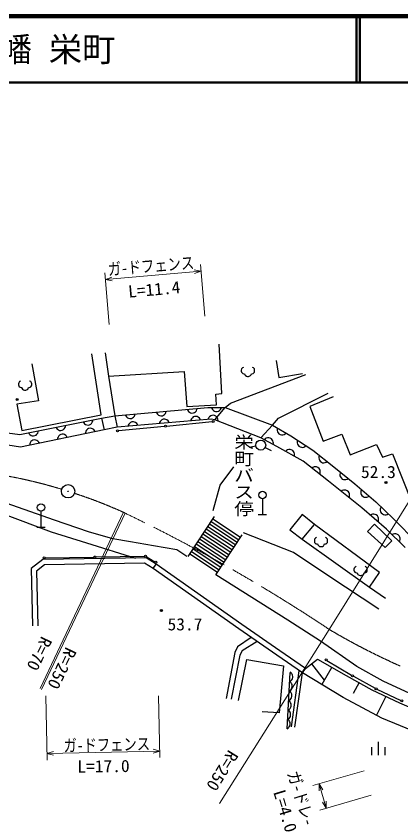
# Model space of a CAD drawing. Units: millimetres, scale not verified. Extents: x 40000 to 680000, y 20000 to 380000.
# Drawn here: x 457617 to 515399, y 259362 to 380000 of the extents above; entities that cross this region are included whole.
import ezdxf
from ezdxf.enums import TextEntityAlignment as Align

# ---------------------------------------------------------------- set-up
doc = ezdxf.new("R2010")
doc.units = ezdxf.units.MM
doc.header["$LTSCALE"] = 1000
doc.linetypes.add('CHAIN', pattern=[18.5, 12, -1.5, 3.5, -1.5])
for name, color, linetype, lineweight in [('M-BGD', 7, 'Continuous', 25), ('M-BMK', 2, 'CHAIN', 13), ('M-BMK-SRVR', 3, 'Continuous', 25), ('M-STR-HTXT', 7, 'Continuous', 13), ('M-TTL', 2, 'Continuous', 140), ('M-TTL-LINE', 7, 'Continuous', 50)]:
    doc.layers.add(name, color=color, linetype=linetype, lineweight=lineweight)
doc.layers.add('M-BGD-HTXT', color=7, linetype='Continuous')
doc.layers.add('M-TTL-TXT', color=7, linetype='Continuous')
doc.styles.add('@ＭＳ ゴシック', font='')
doc.styles.add('ＭＳ ゴシック', font='')
doc.styles.get('@ＭＳ ゴシック').set_extended_font_data('@MS Gothic')
doc.styles.get('ＭＳ ゴシック').set_extended_font_data('MS Gothic')

msp = doc.modelspace()

# ---------------------------------------------------------------- linework, layer by layer
at = {"layer": 'M-BGD'}
for p, q in [((488518, 323288), (488088, 330724)), ((471015, 329409), (471495, 325893)), ((470410, 320076), (468969, 329232)), ((496643, 328226), (497048, 325672)), ((459989, 327740), (461001, 322200)), ((491474, 326978), (491434, 326818)), ((491594, 327138), (491474, 326978)), ((491754, 327218), (491594, 327138)), ((493274, 327138), (493114, 327218)), ((493394, 326978), (493274, 327138)), ((493434, 326818), (493394, 326978)), ((471495, 325893), (482852, 326601)), ((471495, 325893), (472431, 319949)), ((482852, 326601), (483257, 321340)), ((489814, 321852), (501146, 326152)), ((491434, 326818), (491434, 326658)), ((491434, 326658), (491474, 326498)), ((491474, 326498), (491554, 326378)), ((491554, 326378), (491674, 326298)), ((491674, 326298), (491834, 326258)), ((491834, 326258), (491914, 326258)), ((491914, 326258), (491954, 326138)), ((491954, 326138), (492034, 326018)), ((492034, 326018), (492194, 325898)), ((492194, 325898), (492354, 325858)), ((492354, 325858), (492514, 325858)), ((492514, 325858), (492634, 325898)), ((492634, 325898), (492794, 325978)), ((492794, 325978), (492874, 326058)), ((492874, 326058), (492914, 326138)), ((492914, 326138), (492954, 326258)), ((492954, 326258), (493034, 326258)), ((493034, 326258), (493194, 326298)), ((493194, 326298), (493314, 326378)), ((493314, 326378), (493394, 326498)), ((493394, 326498), (493434, 326658)), ((493434, 326658), (493434, 326818)), ((497048, 325672), (500614, 326279)), ((458018, 324913), (457978, 324753)), ((457978, 324753), (457978, 324593)), ((457978, 324593), (458018, 324433)), ((458138, 325073), (458018, 324913)), ((458298, 325153), (458138, 325073)), ((459818, 325073), (459658, 325153)), ((459938, 324913), (459818, 325073)), ((459978, 324753), (459938, 324913)), ((459938, 324433), (459978, 324593)), ((459978, 324593), (459978, 324753)), ((458018, 324433), (458098, 324313)), ((458098, 324313), (458218, 324233)), ((458218, 324233), (458378, 324193)), ((458378, 324193), (458458, 324193)), ((458458, 324193), (458498, 324073)), ((458498, 324073), (458578, 323953)), ((458578, 323953), (458738, 323833)), ((458738, 323833), (458898, 323793)), ((458898, 323793), (459058, 323793)), ((459058, 323793), (459178, 323833)), ((459178, 323833), (459338, 323913)), ((459338, 323913), (459418, 323993)), ((459418, 323993), (459458, 324073)), ((459458, 324073), (459498, 324193)), ((459498, 324193), (459578, 324193)), ((459578, 324193), (459738, 324233)), ((459738, 324233), (459858, 324313)), ((459858, 324313), (459938, 324433)), ((497000, 319573), (504495, 323355)), ((461001, 322200), (457713, 321695)), ((487607, 323212), (488518, 323288)), ((487708, 321568), (487607, 323212)), ((505237, 322790), (501738, 321340)), ((457713, 321695), (458497, 317723)), ((472431, 319949), (486393, 321189)), ((483257, 321340), (487708, 321568)), ((483319, 320916), (483395, 320742)), ((484769, 320864), (484813, 321048)), ((486393, 321189), (488998, 321189)), ((486946, 321189), (487006, 321009)), ((487006, 321009), (487096, 320859)), ((487481, 319317), (488998, 321189)), ((488296, 320859), (488386, 321009)), ((488386, 321009), (488446, 321189)), ((488998, 321189), (489814, 321852)), ((488998, 321189), (496116, 318512)), ((501738, 321340), (503717, 316108)), ((458497, 317723), (470410, 320076)), ((470461, 319595), (472431, 319949)), ((472431, 319949), (472810, 318204)), ((474011, 320090), (474087, 319916)), ((474087, 319916), (474190, 319774)), ((474190, 319774), (474352, 319638)), ((475107, 319615), (475249, 319718)), ((475249, 319718), (475385, 319880)), ((475385, 319880), (475461, 320038)), ((475461, 320038), (475505, 320222)), ((478665, 320503), (478741, 320329)), ((478741, 320329), (478844, 320187)), ((478844, 320187), (479006, 320051)), ((479006, 320051), (479164, 319975)), ((479164, 319975), (479348, 319931)), ((479348, 319931), (479587, 319952)), ((479587, 319952), (479761, 320028)), ((479761, 320028), (479903, 320131)), ((479903, 320131), (480039, 320293)), ((480039, 320293), (480115, 320451)), ((480115, 320451), (480159, 320635)), ((483395, 320742), (483498, 320600)), ((483498, 320600), (483660, 320464)), ((483660, 320464), (483818, 320388)), ((483818, 320388), (484002, 320344)), ((484002, 320344), (484241, 320365)), ((484224, 319758), (484082, 319655)), ((484398, 319833), (484224, 319758)), ((484241, 320365), (484415, 320441)), ((484637, 319854), (484398, 319833)), ((484415, 320441), (484557, 320544)), ((484557, 320544), (484693, 320706)), ((484822, 319809), (484637, 319854)), ((484693, 320706), (484769, 320864)), ((484979, 319733), (484822, 319809)), ((485141, 319596), (484979, 319733)), ((486671, 319800), (486556, 319668)), ((486845, 319920), (486671, 319800)), ((487009, 319982), (486845, 319920)), ((487197, 320009), (487009, 319982)), ((487096, 320859), (487246, 320709)), ((487433, 319966), (487197, 320009)), ((487246, 320709), (487396, 320619)), ((487396, 320619), (487576, 320559)), ((487599, 319875), (487433, 319966)), ((487576, 320559), (487816, 320559)), ((487731, 319759), (487599, 319875)), ((487852, 319585), (487731, 319759)), ((487816, 320559), (487996, 320619)), ((487996, 320619), (488146, 320709)), ((488146, 320709), (488296, 320859)), ((458168, 317142), (470461, 319595)), ((465027, 318327), (465050, 318515)), ((467677, 319039), (467771, 318875)), ((467771, 318875), (467888, 318745)), ((467888, 318745), (468065, 318627)), ((468065, 318627), (468230, 318569)), ((468230, 318569), (468418, 318545)), ((468418, 318545), (468653, 318592)), ((468653, 318592), (468818, 318686)), ((468818, 318686), (468947, 318804)), ((468947, 318804), (469065, 318980)), ((469065, 318980), (469124, 319145)), ((469124, 319145), (469148, 319333)), ((470461, 319595), (470840, 317850)), ((486924, 319418), (472810, 318204)), ((474352, 319638), (474510, 319562)), ((474460, 318527), (474415, 318342)), ((474537, 318684), (474460, 318527)), ((474510, 319562), (474694, 319518)), ((474673, 318846), (474537, 318684)), ((474815, 318949), (474673, 318846)), ((474694, 319518), (474933, 319539)), ((474989, 319024), (474815, 318949)), ((474933, 319539), (475107, 319615)), ((475228, 319044), (474989, 319024)), ((475413, 319000), (475228, 319044)), ((475570, 318923), (475413, 319000)), ((475732, 318787), (475570, 318923)), ((475835, 318645), (475732, 318787)), ((475910, 318471), (475835, 318645)), ((479164, 318931), (479120, 318747)), ((479241, 319088), (479164, 318931)), ((479378, 319251), (479241, 319088)), ((479520, 319353), (479378, 319251)), ((479694, 319428), (479520, 319353)), ((479933, 319449), (479694, 319428)), ((480117, 319405), (479933, 319449)), ((480274, 319328), (480117, 319405)), ((480184, 318397), (487057, 319061)), ((480437, 319191), (480274, 319328)), ((480539, 319050), (480437, 319191)), ((480615, 318875), (480539, 319050)), ((483869, 319336), (483825, 319151)), ((483946, 319493), (483869, 319336)), ((484082, 319655), (483946, 319493)), ((485244, 319454), (485141, 319596)), ((485319, 319280), (485244, 319454)), ((486556, 319668), (486464, 319502)), ((487481, 319317), (486924, 319418)), ((494349, 316638), (487481, 319317)), ((487913, 319421), (487852, 319585)), ((487940, 319233), (487913, 319421)), ((494349, 316638), (496116, 318512)), ((496116, 318512), (497000, 319573)), ((496116, 318512), (498874, 316921)), ((455576, 317482), (458168, 317142)), ((470840, 317850), (458295, 315245)), ((459482, 317404), (459576, 317239)), ((460752, 317168), (460870, 317344)), ((460870, 317344), (460929, 317509)), ((460929, 317509), (460953, 317697)), ((463579, 318222), (463673, 318057)), ((463673, 318057), (463791, 317927)), ((463791, 317927), (463967, 317810)), ((463967, 317810), (464132, 317751)), ((464132, 317751), (464320, 317727)), ((464320, 317727), (464556, 317774)), ((464556, 317774), (464720, 317868)), ((464720, 317868), (464850, 317986)), ((464850, 317986), (464968, 318162)), ((464968, 318162), (465027, 318327)), ((468037, 317452), (468015, 317263)), ((468095, 317617), (468037, 317452)), ((468211, 317794), (468095, 317617)), ((468340, 317913), (468211, 317794)), ((468504, 318008), (468340, 317913)), ((468739, 318057), (468504, 318008)), ((468927, 318035), (468739, 318057)), ((469092, 317977), (468927, 318035)), ((469270, 317861), (469092, 317977)), ((469388, 317732), (469270, 317861)), ((469484, 317568), (469388, 317732)), ((472810, 318204), (470840, 317850)), ((473014, 317703), (479886, 318368)), ((496846, 318091), (496808, 317906)), ((496808, 317906), (496811, 317731)), ((496811, 317731), (496866, 317526)), ((496866, 317526), (496950, 317373)), ((496950, 317373), (497076, 317231)), ((498003, 317216), (498145, 317342)), ((459576, 317239), (459693, 317110)), ((459693, 317110), (459870, 316992)), ((459976, 316176), (459848, 316057)), ((459870, 316992), (460034, 316933)), ((460140, 316271), (459976, 316176)), ((460034, 316933), (460223, 316909)), ((460375, 316320), (460140, 316271)), ((460223, 316909), (460458, 316956)), ((460564, 316298), (460375, 316320)), ((460458, 316956), (460623, 317050)), ((460729, 316240), (460564, 316298)), ((460623, 317050), (460752, 317168)), ((460906, 316124), (460729, 316240)), ((461025, 315995), (460906, 316124)), ((463855, 316583), (463833, 316395)), ((463913, 316748), (463855, 316583)), ((464029, 316926), (463913, 316748)), ((464158, 317044), (464029, 316926)), ((464322, 317140), (464158, 317044)), ((464557, 317189), (464322, 317140)), ((464745, 317166), (464557, 317189)), ((464911, 317109), (464745, 317166)), ((465088, 316992), (464911, 317109)), ((465207, 316864), (465088, 316992)), ((465302, 316700), (465207, 316864)), ((496753, 315330), (494349, 316638)), ((495031, 316472), (494892, 316343)), ((495181, 316561), (495031, 316472)), ((495385, 316621), (495181, 316561)), ((495560, 316628), (495385, 316621)), ((495746, 316595), (495560, 316628)), ((495957, 316480), (495746, 316595)), ((496087, 316342), (495957, 316480)), ((496175, 316191), (496087, 316342)), ((496235, 315987), (496175, 316191)), ((497076, 317231), (497284, 317111)), ((497284, 317111), (497470, 317073)), ((497470, 317073), (497645, 317076)), ((497645, 317076), (497850, 317131)), ((497850, 317131), (498003, 317216)), ((498874, 316921), (502162, 314765)), ((499842, 316071), (499835, 315896)), ((499891, 316254), (499842, 316071)), ((503717, 316108), (506510, 317169)), ((506510, 317169), (507783, 314058)), ((458295, 315245), (455440, 315656)), ((459674, 315715), (459651, 315526)), ((459731, 315880), (459674, 315715)), ((459848, 316057), (459731, 315880)), ((461120, 315831), (461025, 315995)), ((493614, 315387), (492635, 315187)), ((495016, 315193), (495905, 314736)), ((496210, 315626), (496243, 315813)), ((496243, 315813), (496235, 315987)), ((500712, 313103), (496753, 315330)), ((499835, 315896), (499878, 315688)), ((499878, 315688), (499954, 315531)), ((499954, 315531), (500072, 315382)), ((500072, 315382), (500273, 315250)), ((500273, 315250), (500456, 315202)), ((500456, 315202), (500631, 315195)), ((500631, 315195), (500839, 315238)), ((500839, 315238), (500996, 315314)), ((500996, 315314), (501145, 315432)), ((507783, 314058), (511742, 315613)), ((511742, 315613), (512626, 313704)), ((498219, 314712), (498079, 314584)), ((498371, 314798), (498219, 314712)), ((498576, 314856), (498371, 314798)), ((498750, 314861), (498576, 314856)), ((498937, 314825), (498750, 314861)), ((499146, 314707), (498937, 314825)), ((499273, 314566), (499146, 314707)), ((499360, 314414), (499273, 314566)), ((499417, 314210), (499360, 314414)), ((499386, 313849), (499422, 314035)), ((499422, 314035), (499417, 314210)), ((502162, 314765), (505344, 312290)), ((503097, 313809), (503076, 313635)), ((503161, 313988), (503097, 313809)), ((512626, 313704), (514111, 314234)), ((514111, 314234), (517045, 306916)), ((504530, 310133), (500712, 313103)), ((503076, 313635), (503103, 313425)), ((503103, 313425), (503166, 313262)), ((503166, 313262), (503271, 313104)), ((503271, 313104), (503461, 312956)), ((503461, 312956), (503640, 312893)), ((503640, 312893), (503813, 312872)), ((503813, 312872), (504024, 312898)), ((504024, 312898), (504187, 312962)), ((504187, 312962), (504345, 313067)), ((488266, 309499), (490313, 312290)), ((502187, 312184), (502029, 312079)), ((502350, 312247), (502187, 312184)), ((502561, 312273), (502350, 312247)), ((502734, 312252), (502561, 312273)), ((502913, 312189), (502734, 312252)), ((503103, 312042), (502913, 312189)), ((503208, 311884), (503103, 312042)), ((503271, 311721), (503208, 311884)), ((503213, 311158), (503277, 311337)), ((503298, 311510), (503271, 311721)), ((503277, 311337), (503298, 311510)), ((505344, 312290), (508455, 309709)), ((506253, 311302), (506227, 311129)), ((506322, 311478), (506253, 311302)), ((509515, 306103), (504530, 310133)), ((506227, 311129), (506246, 310917)), ((506246, 310917), (506304, 310752)), ((506304, 310752), (506404, 310591)), ((506404, 310591), (506589, 310438)), ((506589, 310438), (506766, 310369)), ((506766, 310369), (506939, 310343)), ((506939, 310343), (507150, 310363)), ((507150, 310363), (507315, 310421)), ((507315, 310421), (507476, 310521)), ((487196, 305684), (488266, 309499)), ((508455, 309709), (511636, 306987)), ((509476, 308836), (509404, 308660)), ((506599, 308692), (506440, 308590)), ((506764, 308752), (506599, 308692)), ((506975, 308775), (506764, 308752)), ((507148, 308750), (506975, 308775)), ((507326, 308684), (507148, 308750)), ((507512, 308533), (507326, 308684)), ((507614, 308373), (507512, 308533)), ((507606, 307647), (507673, 307824)), ((507675, 308209), (507614, 308373)), ((507673, 307824), (507697, 307998)), ((507697, 307998), (507675, 308209)), ((509404, 308660), (509375, 308487)), ((509375, 308487), (509392, 308276)), ((509392, 308276), (509447, 308110)), ((509447, 308110), (509545, 307947)), ((509545, 307947), (509727, 307791)), ((509727, 307791), (509903, 307720)), ((509903, 307720), (510075, 307691)), ((510075, 307691), (510287, 307707)), ((510287, 307707), (510453, 307763)), ((510453, 307763), (510615, 307861)), ((463375, 304241), (456117, 306800)), ((494610, 307476), (494610, 305096)), ((511636, 306987), (514288, 304477)), ((461357, 305597), (461357, 303217)), ((513227, 302886), (509515, 306103)), ((512337, 306076), (512300, 305905)), ((512300, 305905), (512305, 305693)), ((512305, 305693), (512352, 305524)), ((512417, 306248), (512337, 306076)), ((512352, 305524), (512442, 305357)), ((512442, 305357), (512616, 305192)), ((513339, 305127), (513507, 305216)), ((455838, 305172), (462910, 302520)), ((468493, 302520), (463375, 304241)), ((483440, 298805), (487403, 304816)), ((486908, 304065), (491083, 301313)), ((487156, 304440), (491330, 301688)), ((493980, 305096), (495240, 305096)), ((500552, 305114), (498730, 302792)), ((502420, 303620), (500552, 305114)), ((510968, 305083), (510804, 304986)), ((511134, 305137), (510968, 305083)), ((511346, 305152), (511134, 305137)), ((511518, 305122), (511346, 305152)), ((511693, 305049), (511518, 305122)), ((511875, 304892), (511693, 305049)), ((511971, 304729), (511875, 304892)), ((511938, 304003), (512011, 304179)), ((512026, 304563), (511971, 304729)), ((512011, 304179), (512041, 304351)), ((512041, 304351), (512026, 304563)), ((512616, 305192), (512788, 305112)), ((512788, 305112), (512959, 305074)), ((512959, 305074), (513171, 305080)), ((513171, 305080), (513339, 305127)), ((514288, 304477), (517858, 300871)), ((460727, 303217), (461987, 303217)), ((486165, 302938), (490339, 300186)), ((486413, 303313), (490587, 300561)), ((486660, 303689), (490835, 300937)), ((500562, 301386), (502420, 303620)), ((512160, 296416), (502420, 303620)), ((511424, 303678), (510365, 302545)), ((514040, 301168), (511424, 303678)), ((516020, 300164), (513227, 302886)), ((462910, 302520), (468167, 300845)), ((472168, 301450), (468493, 302520)), ((485422, 301811), (489596, 299059)), ((485670, 302186), (489844, 299434)), ((485917, 302562), (490092, 299810)), ((487615, 296053), (491578, 302064)), ((499293, 299403), (491756, 302334)), ((498730, 302792), (500562, 301386)), ((502719, 301635), (502559, 301555)), ((504239, 301555), (504079, 301635)), ((510365, 302545), (513015, 300143)), ((514255, 302135), (514087, 302048)), ((514424, 302180), (514255, 302135)), ((514636, 302183), (514424, 302180)), ((514807, 302143), (514636, 302183)), ((514977, 302060), (514807, 302143)), ((515149, 301892), (514977, 302060)), ((515236, 301724), (515149, 301892)), ((515281, 301555), (515236, 301724)), ((468167, 300845), (475566, 298567)), ((474774, 300985), (472168, 301450)), ((478263, 300380), (474774, 300985)), ((484679, 300683), (488853, 297931)), ((484927, 301059), (489101, 298307)), ((485174, 301435), (489349, 298683)), ((500562, 301386), (510704, 294181)), ((502439, 301395), (502399, 301235)), ((502399, 301235), (502399, 301075)), ((502399, 301075), (502439, 300915)), ((502559, 301555), (502439, 301395)), ((502439, 300915), (502519, 300795)), ((502519, 300795), (502639, 300715)), ((502639, 300715), (502799, 300675)), ((502799, 300675), (502879, 300675)), ((502879, 300675), (502919, 300555)), ((502919, 300555), (502999, 300435)), ((502999, 300435), (503159, 300315)), ((503599, 300315), (503759, 300395)), ((503759, 300395), (503839, 300475)), ((503839, 300475), (503879, 300555)), ((503879, 300555), (503919, 300675)), ((503919, 300675), (503999, 300675)), ((503999, 300675), (504159, 300715)), ((504159, 300715), (504279, 300795)), ((504359, 301395), (504239, 301555)), ((504279, 300795), (504359, 300915)), ((504399, 301235), (504359, 301395)), ((504359, 300915), (504399, 301075)), ((504399, 301075), (504399, 301235)), ((513015, 300143), (514040, 301168)), ((515161, 301001), (515243, 301172)), ((515243, 301172), (515284, 301343)), ((515284, 301343), (515281, 301555)), ((481753, 299775), (478263, 300380)), ((483242, 298798), (481753, 299775)), ((483688, 299181), (487863, 296429)), ((483936, 299556), (488110, 296804)), ((484184, 299932), (488358, 297180)), ((484431, 300308), (488606, 297556)), ((504597, 295820), (499293, 299403)), ((503159, 300315), (503319, 300275)), ((503319, 300275), (503479, 300275)), ((503479, 300275), (503599, 300315)), ((461613, 298352), (459862, 296999)), ((477132, 298591), (461613, 298352)), ((461996, 298586), (469292, 298717)), ((469592, 298722), (476889, 298853)), ((478636, 297666), (477132, 298591)), ((477168, 298778), (478465, 298000)), ((459862, 296999), (460101, 288365)), ((461891, 297557), (460673, 296615)), ((476911, 297788), (461891, 297557)), ((478217, 296984), (476911, 297788)), ((491077, 287945), (478176, 297011)), ((478217, 296984), (478636, 297666)), ((491537, 288600), (478636, 297666)), ((508389, 297052), (508349, 296892)), ((508349, 296892), (508349, 296732)), ((508509, 297212), (508389, 297052)), ((508669, 297292), (508509, 297212)), ((510189, 297212), (510029, 297292)), ((510309, 297052), (510189, 297212)), ((510349, 296892), (510309, 297052)), ((510349, 296732), (510349, 296892)), ((460673, 296615), (460901, 288387)), ((498409, 289214), (487615, 296053)), ((512087, 290889), (504597, 295820)), ((508349, 296732), (508389, 296572)), ((508389, 296572), (508469, 296452)), ((508469, 296452), (508589, 296372)), ((508589, 296372), (508749, 296332)), ((508749, 296332), (508829, 296332)), ((508829, 296332), (508869, 296212)), ((508869, 296212), (508949, 296092)), ((508949, 296092), (509109, 295972)), ((509109, 295972), (509269, 295932)), ((509269, 295932), (509429, 295932)), ((509429, 295932), (509549, 295972)), ((509549, 295972), (509709, 296052)), ((509709, 296052), (509789, 296132)), ((509789, 296132), (509829, 296212)), ((509829, 296212), (509869, 296332)), ((509869, 296332), (509949, 296332)), ((509949, 296332), (510109, 296372)), ((510109, 296372), (510229, 296452)), ((510229, 296452), (510309, 296572)), ((510309, 296572), (510349, 296732)), ((510704, 294181), (512160, 296416)), ((510704, 294181), (513064, 292550)), ((497216, 284615), (491537, 288600)), ((503327, 286090), (498409, 289214)), ((496756, 283960), (491077, 287945)), ((492929, 286646), (490845, 285237)), ((493805, 286031), (491583, 284629)), ((508770, 282275), (503327, 286090)), ((490845, 285237), (490455, 284369)), ((490455, 284369), (489153, 277469)), ((491192, 283978), (489934, 277339)), ((491583, 284629), (491192, 283978)), ((500597, 281316), (496756, 283960)), ((501051, 281975), (497216, 284615)), ((491000, 277157), (492256, 283299)), ((492256, 283299), (497793, 282368)), ((497793, 282368), (497095, 275296)), ((501051, 281975), (502864, 283392)), ((501957, 282683), (503896, 280203)), ((502864, 283392), (507191, 280926)), ((504295, 283175), (507993, 280956)), ((498304, 272923), (498770, 281391)), ((498906, 281319), (498771, 281410)), ((498985, 281230), (498906, 281319)), ((498972, 273224), (500137, 281633)), ((499063, 281114), (498985, 281230)), ((499138, 280942), (499063, 281114)), ((499467, 273156), (500597, 281316)), ((500597, 281316), (501051, 281975)), ((506726, 277622), (500597, 281316)), ((505027, 282159), (503537, 279544)), ((512725, 280088), (508770, 282275)), ((498694, 280013), (498838, 280089)), ((498829, 279921), (498694, 280013)), ((498908, 279833), (498829, 279921)), ((498838, 280089), (498927, 280168)), ((498927, 280168), (499017, 280275)), ((499017, 280275), (499110, 280438)), ((499110, 280438), (499147, 280605)), ((499156, 280772), (499138, 280942)), ((499147, 280605), (499156, 280772)), ((507191, 280926), (511052, 278786)), ((508253, 280807), (511526, 278998)), ((516726, 278227), (512725, 280088)), ((498617, 278615), (498761, 278691)), ((498761, 278691), (498850, 278770)), ((498850, 278770), (498940, 278877)), ((498986, 279716), (498908, 279833)), ((498940, 278877), (499033, 279041)), ((499061, 279544), (498986, 279716)), ((499033, 279041), (499070, 279207)), ((499079, 279374), (499061, 279544)), ((499070, 279207), (499079, 279374)), ((509122, 279856), (508220, 278228)), ((511052, 278786), (515193, 276785)), ((511793, 278861), (515383, 277174)), ((498762, 278517), (498617, 278615)), ((498847, 278422), (498762, 278517)), ((498930, 278297), (498847, 278422)), ((498881, 277398), (498980, 277573)), ((499010, 278112), (498930, 278297)), ((498980, 277573), (499020, 277751)), ((499030, 277931), (499010, 278112)), ((499020, 277751), (499030, 277931)), ((512541, 274505), (506726, 277622)), ((513123, 277785), (511744, 274932)), ((498535, 277117), (498689, 277199)), ((498670, 277025), (498535, 277117)), ((498749, 276937), (498670, 277025)), ((498689, 277199), (498784, 277284)), ((498827, 276820), (498749, 276937)), ((498784, 277284), (498881, 277398)), ((498902, 276648), (498827, 276820)), ((498874, 276145), (498911, 276311)), ((498920, 276479), (498902, 276648)), ((498911, 276311), (498920, 276479)), ((515193, 276785), (518822, 275250)), ((497095, 275296), (494582, 275436)), ((498458, 275719), (498602, 275795)), ((498593, 275627), (498458, 275719)), ((498672, 275539), (498593, 275627)), ((498602, 275795), (498691, 275875)), ((498750, 275423), (498672, 275539)), ((498691, 275875), (498781, 275982)), ((498825, 275250), (498750, 275423)), ((498781, 275982), (498874, 276145)), ((498844, 275081), (498825, 275250)), ((498834, 274913), (498844, 275081)), ((498381, 274321), (498526, 274397)), ((498516, 274230), (498381, 274321)), ((498596, 274141), (498516, 274230)), ((498526, 274397), (498614, 274477)), ((498673, 274025), (498596, 274141)), ((498614, 274477), (498704, 274584)), ((498748, 273852), (498673, 274025)), ((498704, 274584), (498797, 274747)), ((498767, 273683), (498748, 273852)), ((498797, 274747), (498834, 274913)), ((518124, 272179), (512541, 274505)), ((498304, 272923), (498449, 272999)), ((498449, 272999), (498537, 273079)), ((498537, 273079), (498627, 273186)), ((498627, 273186), (498720, 273349)), ((498720, 273349), (498758, 273515)), ((498758, 273515), (498767, 273683)), ((512004, 270955), (512004, 268955)), ((511004, 270155), (511004, 268955)), ((513004, 270155), (513004, 268955))]:
    msp.add_line(p, q, dxfattribs=at)
for centre, radius in [((457768, 322377), 150), ((457768, 322377), 90), ((457768, 322377), 30), ((480035, 318382), 150), ((487206, 319075), 150), ((472864, 317689), 150), ((494349, 315536), 750), ((513152, 309897), 150), ((513152, 309897), 90), ((513152, 309897), 30), ((494610, 308036), 560), ((461357, 306157), 560), ((461846, 298584), 150), ((469442, 298720), 150), ((477039, 298856), 150), ((478594, 297923), 150), ((479428, 290669), 150), ((479428, 290669), 90), ((479428, 290669), 30), ((504167, 283252), 150), ((508121, 280879), 150), ((511657, 278925), 150), ((515519, 277111), 150)]:
    msp.add_circle(centre, radius, dxfattribs=at)
at = {"layer": 'M-BMK'}
msp.add_line((473727, 305437), (474011, 305295), dxfattribs=at)
for centre, radius, start, end in [((443821, 242011), 70000, 72.83369, 101.19165), ((444750, 241716), 70000, 65.54664, 71.99456), ((365817, 79920), 250000, 56.27473, 64.35606), ((555723, 373803), 100000, 239.26709, 257.15974)]:
    msp.add_arc(centre, radius, start, end, dxfattribs=at)
at = {"layer": 'M-BMK-SRVR'}
for radius in [1000, 40]:
    msp.add_circle((465434, 308590), radius, dxfattribs=at)
at = {"layer": 'M-STR-HTXT'}
for p, q in [((485287, 342661), (485958, 334918)), ((471616, 333675), (470945, 341418)), ((471031, 340421), (485373, 341664)), ((484353, 341857), (485373, 341664)), ((485373, 341664), (484401, 341299)), ((471031, 340421), (472003, 340787)), ((472052, 340229), (471031, 340421)), ((520917, 314005), (504620, 287847)), ((461221, 278956), (473727, 305437)), ((474011, 305295), (461458, 278814)), ((504620, 287847), (488137, 261699)), ((462062, 277838), (462265, 268212)), ((479222, 268570), (479025, 277859)), ((462244, 269211), (479201, 269570)), ((462244, 269211), (463238, 269512)), ((463250, 268953), (462244, 269211)), ((478195, 269829), (479201, 269570)), ((479201, 269570), (478207, 269269)), ((509872, 266579), (502178, 264363)), ((503146, 263601), (503139, 264639)), ((503139, 264639), (503684, 263756)), ((503139, 264639), (504193, 260978)), ((503232, 260701), (510927, 262917)), ((504193, 260978), (503647, 261862)), ((504185, 262017), (504193, 260978))]:
    msp.add_line(p, q, dxfattribs=at)
at = {"layer": 'M-TTL'}
msp.add_line((680000, 380000), (40000, 380000), dxfattribs=at)
at = {"layer": 'M-TTL-LINE'}
for p, q in [((508747, 380000), (508747, 370000)), ((509247, 380000), (509247, 370000)), ((40000, 370000), (680000, 370000))]:
    msp.add_line(p, q, dxfattribs=at)

# ---------------------------------------------------------------- texts
at = {"layer": 'M-BGD', "style": 'ＭＳ ゴシック', "width": 1.05}
for s, p in [('52.3', (509400, 310035)), ('53.7', (480356, 287147))]:
    msp.add_text(s, height=1833, dxfattribs=at).set_placement(p, align=Align.BOTTOM_LEFT)
at = {"layer": 'M-BGD-HTXT', "style": '@ＭＳ ゴシック', "width": 0.85}
msp.add_text('栄町バス停', height=2158, rotation=270, dxfattribs=at).set_placement((491810, 317254), align=Align.MIDDLE_LEFT)
at = {"layer": 'M-STR-HTXT', "style": 'ＭＳ ゴシック'}
for s, rotation, width, p in [('ガ-ドフェンス', 4.6, 0.8, (471506, 340477)), ('L=11.4', 5.1, 1.05, (474569, 337131)), ('R=70', 244, 1.05, (460949, 287181)), ('R=250', 244.1, 1.05, (464627, 285566)), ('ガ-ドフェンス', 1.3, 0.8, (464772, 268912)), ('R=250', 238.2, 1.05, (489067, 270166)), ('L=17.0', 0.7, 1.05, (466832, 265772)), ('ガ-ドレ-ル', 287.4, 0.85, (497775, 266086)), ('L=4.0', 286.9, 1.05, (495686, 263266))]:
    msp.add_text(s, height=1833, rotation=rotation, dxfattribs=dict(at, width=width)).set_placement(p, align=Align.BOTTOM_LEFT)
at = {"layer": 'M-TTL-TXT', "style": 'ＭＳ ゴシック'}
msp.add_text('岩国市周東町上久原神幡 栄町', height=3666, dxfattribs=at).set_placement((405024, 375000), align=Align.MIDDLE_LEFT)

doc.saveas('drawing.dxf')
